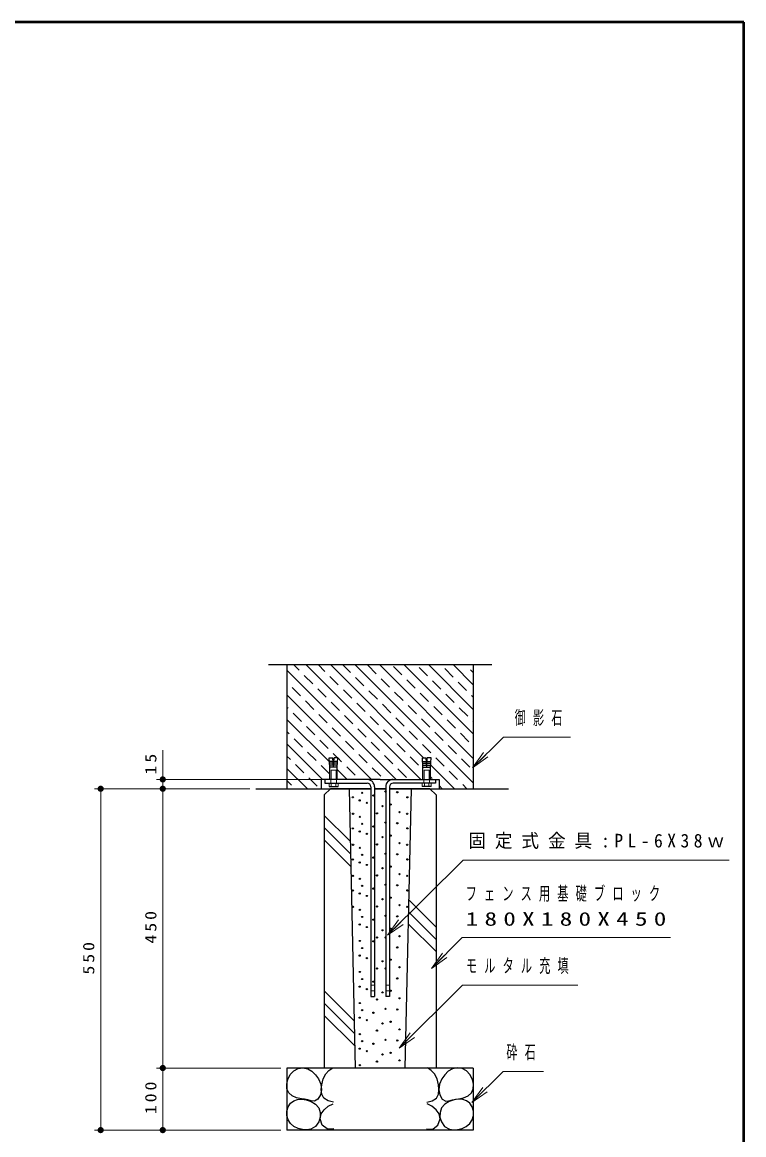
# Model space of a CAD drawing. Units: millimetres on the paper, scale 1:10. Extents: x -365 to 12, y -47 to 257.
# Drawn here: x -116.2 to 0, y 77.7 to 257 of the extents above; entities that cross this region are included whole.
import ezdxf

# ---------------------------------------------------------------- set-up
doc = ezdxf.new("R2010")
doc.units = ezdxf.units.MM
doc.linetypes.add('USER1', pattern=[4.5, 2.5, -2])
doc.layers.add('LY_1', color=7, linetype='Continuous', lineweight=13)
doc.layers.add('LY_2', color=7, linetype='Continuous', lineweight=13)
doc.styles.add('ＭＳ ゴシック', font='')
doc.styles.get('ＭＳ ゴシック').set_extended_font_data('MS Gothic')

# ---------------------------------------------------------------- blocks, each defined once
blk = doc.blocks.new('filled_dot')
at = {"color": 0, "linetype": 'Continuous', "lineweight": -2, "const_width": 1.25}
blk.add_lwpolyline([(-0.625, 0, 1), (0.625, 0, 1)], format="xyb", close=True, dxfattribs=at)

msp = doc.modelspace()

# ---------------------------------------------------------------- linework, layer by layer
at = {"layer": 'LY_1', "lineweight": 25}
for p, q in [((-76.553, 153.493), (-40.553, 153.493)), ((-73.553, 153.493), (-73.553, 133.493)), ((-43.553, 153.493), (-43.553, 133.493)), ((-66.653, 136.993), (-66.753, 138.493)), ((-66.753, 138.493), (-66.153, 138.493)), ((-66.053, 136.993), (-66.153, 138.493)), ((-66.053, 136.993), (-65.953, 138.493)), ((-65.353, 138.493), (-65.953, 138.493)), ((-65.453, 136.993), (-65.353, 138.493)), ((-51.653, 136.993), (-51.753, 138.493)), ((-51.753, 138.493), (-51.153, 138.493)), ((-51.053, 136.993), (-51.153, 138.493)), ((-51.053, 136.993), (-50.953, 138.493)), ((-50.353, 138.493), (-50.953, 138.493)), ((-50.453, 136.993), (-50.353, 138.493)), ((-66.113, 137.893), (-66.713, 137.893)), ((-66.093, 137.593), (-66.693, 137.593)), ((-66.073, 137.293), (-66.673, 137.293)), ((-66.653, 134.993), (-66.653, 136.993)), ((-65.453, 136.993), (-66.653, 136.993)), ((-65.433, 137.293), (-66.033, 137.293)), ((-65.413, 137.593), (-66.013, 137.593)), ((-65.393, 137.893), (-65.993, 137.893)), ((-65.453, 134.993), (-65.453, 136.993)), ((-51.713, 137.893), (-51.113, 137.893)), ((-51.693, 137.593), (-51.093, 137.593)), ((-51.673, 137.293), (-51.073, 137.293)), ((-51.653, 136.993), (-50.453, 136.993)), ((-51.653, 134.993), (-51.653, 136.993)), ((-51.033, 137.293), (-50.433, 137.293)), ((-51.013, 137.593), (-50.413, 137.593)), ((-50.993, 137.893), (-50.393, 137.893)), ((-50.453, 134.993), (-50.453, 136.993)), ((-68.053, 134.993), (-68.053, 133.493)), ((-66.753, 134.993), (-68.053, 134.993)), ((-67.453, 134.993), (-67.453, 134.393)), ((-58.553, 134.993), (-66.753, 134.993)), ((-58.553, 134.993), (-50.353, 134.993)), ((-50.353, 134.993), (-49.053, 134.993)), ((-49.653, 134.993), (-49.653, 134.393)), ((-49.053, 134.993), (-49.053, 133.493)), ((-78.553, 133.493), (-60.053, 133.493)), ((-66.553, 133.493), (-67.553, 132.493)), ((-67.453, 134.393), (-60.653, 134.393)), ((-66.772, 133.843), (-65.334, 133.843)), ((-60.053, 133.493), (-66.553, 133.493)), ((-63.553, 133.493), (-62.553, 88.493)), ((-60.053, 133.793), (-60.053, 99.993)), ((-59.453, 133.793), (-59.453, 99.993)), ((-59.453, 133.493), (-57.653, 133.493)), ((-57.653, 133.493), (-59.453, 133.493)), ((-57.653, 133.793), (-57.653, 99.993)), ((-57.053, 133.793), (-57.053, 99.993)), ((-57.053, 133.493), (-37.856, 133.493)), ((-50.553, 133.493), (-57.053, 133.493)), ((-49.653, 134.393), (-56.453, 134.393)), ((-53.553, 133.493), (-54.553, 88.493)), ((-53.553, 133.493), (-53.553, 133.354)), ((-50.334, 133.843), (-51.772, 133.843)), ((-50.553, 133.493), (-49.553, 132.493)), ((-67.553, 132.493), (-67.553, 88.493)), ((-49.553, 132.493), (-49.553, 88.493)), ((-60.053, 99.993), (-59.453, 99.993)), ((-57.053, 99.993), (-57.653, 99.993)), ((-73.553, 88.493), (-73.553, 78.493)), ((-43.553, 88.493), (-73.553, 88.493)), ((-43.553, 88.493), (-43.553, 78.493)), ((-43.553, 78.493), (-73.553, 78.493))]:
    msp.add_line(p, q, dxfattribs=at)
at = {"layer": 'LY_1'}
for p, q in [((-55.967, 134.993), (-73.553, 152.58)), ((-71.573, 152.575), (-72.491, 153.493)), ((-52.015, 134.993), (-70.515, 153.493)), ((-67.442, 152.395), (-68.54, 153.493)), ((-51.564, 138.493), (-66.564, 153.493)), ((-63.311, 152.215), (-64.588, 153.493)), ((-43.553, 134.434), (-62.613, 153.493)), ((-59.18, 152.036), (-60.527, 153.383)), ((-43.553, 138.385), (-58.661, 153.493)), ((-55.049, 151.856), (-56.396, 153.203)), ((-43.553, 142.336), (-54.71, 153.493)), ((-50.918, 151.677), (-52.265, 153.024)), ((-43.553, 146.288), (-50.759, 153.493)), ((-46.787, 151.497), (-48.134, 152.844)), ((-43.553, 150.239), (-46.807, 153.493)), ((-44.811, 153.473), (-44.832, 153.493)), ((-43.553, 152.215), (-44.003, 152.664)), ((-73.548, 150.599), (-73.553, 150.604)), ((-69.417, 150.419), (-70.764, 151.766)), ((-65.286, 150.24), (-66.634, 151.587)), ((-61.156, 150.06), (-62.503, 151.407)), ((-57.025, 149.88), (-58.372, 151.228)), ((-52.894, 149.701), (-54.241, 151.048)), ((-48.763, 149.521), (-50.11, 150.868)), ((-44.632, 149.342), (-45.979, 150.689)), ((-71.393, 148.444), (-72.74, 149.791)), ((-67.262, 148.264), (-68.609, 149.611)), ((-63.131, 148.084), (-64.478, 149.431)), ((-59, 147.905), (-60.347, 149.252)), ((-54.869, 147.725), (-56.216, 149.072)), ((-50.738, 147.546), (-52.085, 148.893)), ((-59.918, 134.993), (-73.553, 148.628)), ((-69.238, 146.288), (-70.585, 147.635)), ((-65.107, 146.109), (-66.454, 147.456)), ((-60.976, 145.929), (-62.323, 147.276)), ((-56.845, 145.75), (-58.192, 147.097)), ((-46.608, 147.366), (-47.955, 148.713)), ((-43.553, 148.263), (-43.824, 148.533)), ((-73.369, 146.468), (-73.553, 146.653)), ((-71.213, 144.313), (-72.56, 145.66)), ((-67.083, 144.133), (-68.43, 145.48)), ((-62.952, 143.954), (-64.299, 145.301)), ((-52.714, 145.57), (-54.061, 146.917)), ((-48.583, 145.39), (-49.93, 146.737)), ((-44.452, 145.211), (-45.799, 146.558)), ((-66.709, 137.833), (-73.553, 144.677)), ((-69.058, 142.157), (-70.405, 143.504)), ((-58.821, 143.774), (-60.168, 145.121)), ((-54.69, 143.594), (-56.037, 144.941)), ((-50.559, 143.415), (-51.906, 144.762)), ((-46.428, 143.235), (-47.775, 144.582)), ((-43.553, 144.312), (-43.644, 144.403)), ((-73.189, 142.337), (-73.553, 142.701)), ((-64.927, 141.978), (-66.274, 143.325)), ((-60.796, 141.798), (-62.143, 143.145)), ((-56.665, 141.619), (-58.012, 142.966)), ((-52.534, 141.439), (-53.882, 142.786)), ((-48.404, 141.259), (-49.751, 142.606)), ((-44.273, 141.08), (-45.62, 142.427)), ((-67.821, 134.993), (-73.553, 140.726)), ((-71.034, 140.182), (-72.381, 141.529)), ((-66.903, 140.002), (-68.25, 141.349)), ((-62.772, 139.823), (-64.119, 141.17)), ((-58.641, 139.643), (-59.988, 140.99)), ((-54.51, 139.463), (-55.857, 140.81)), ((-50.379, 139.284), (-51.726, 140.631)), ((-46.248, 139.104), (-47.595, 140.451)), ((-93.553, 133.493), (-93.553, 139.698)), ((-73.009, 138.206), (-73.553, 138.75)), ((-68.879, 138.027), (-70.226, 139.374)), ((-65.394, 138.493), (-66.095, 139.194)), ((-64.748, 137.847), (-65.356, 138.455)), ((-60.617, 137.667), (-61.964, 139.014)), ((-56.486, 137.488), (-57.833, 138.835)), ((-52.355, 137.308), (-53.702, 138.655)), ((-50.992, 137.92), (-51.124, 138.053)), ((-48.224, 137.129), (-49.571, 138.476)), ((-44.093, 136.949), (-45.44, 138.296)), ((-43.662, 136.861), (-41.894, 139.336)), ((-43.662, 136.861), (-41.54, 138.982)), ((-41.187, 138.629), (-43.662, 136.861)), ((-70.272, 133.493), (-73.553, 136.774)), ((-70.854, 136.051), (-72.201, 137.398)), ((-66.723, 135.871), (-68.07, 137.218)), ((-66.042, 137.166), (-66.067, 137.19)), ((-63.869, 134.993), (-65.453, 136.577)), ((-62.592, 135.692), (-63.939, 137.039)), ((-58.461, 135.512), (-59.809, 136.859)), ((-54.331, 135.332), (-55.678, 136.679)), ((-46.564, 133.493), (-50.429, 137.358)), ((-46.069, 134.973), (-47.416, 136.32)), ((-67.753, 134.993), (-94.553, 134.993)), ((-72.83, 134.075), (-73.553, 134.799)), ((-68.699, 133.896), (-70.046, 135.243)), ((-50.2, 135.153), (-50.453, 135.407)), ((-79.553, 133.493), (-104.553, 133.493)), ((-103.553, 78.493), (-103.553, 133.493)), ((-79.553, 133.493), (-94.553, 133.493)), ((-93.553, 88.493), (-93.553, 133.493)), ((-66.772, 134.393), (-66.772, 133.843)), ((-66.413, 133.843), (-66.413, 134.393)), ((-65.694, 133.843), (-65.694, 134.393)), ((-65.334, 134.393), (-65.334, 133.843)), ((-51.772, 134.393), (-51.772, 133.843)), ((-51.413, 133.843), (-51.413, 134.393)), ((-50.694, 133.843), (-50.694, 134.393)), ((-50.334, 134.393), (-50.334, 133.843)), ((-48.54, 133.493), (-49.053, 134.007)), ((-44.588, 133.493), (-45.26, 134.165)), ((-63.433, 125.089), (-67.553, 129.209)), ((-63.388, 123.064), (-67.553, 127.229)), ((-63.343, 121.039), (-67.553, 125.249)), ((-49.553, 111.209), (-53.886, 115.541)), ((-49.553, 109.229), (-53.929, 113.605)), ((-57.342, 109.875), (-55.571, 112.348)), ((-57.342, 109.875), (-55.218, 111.994)), ((-54.865, 111.64), (-57.342, 109.875)), ((-49.553, 107.249), (-53.972, 111.668)), ((-50.299, 104.55), (-48.531, 107.025)), ((-50.299, 104.55), (-48.178, 106.671)), ((-47.824, 106.318), (-50.299, 104.55)), ((-62.791, 96.162), (-67.553, 100.925)), ((-62.746, 94.137), (-67.553, 98.945)), ((-62.701, 92.112), (-67.553, 96.965)), ((-55.509, 91.668), (-53.742, 94.142)), ((-55.509, 91.668), (-53.388, 93.789)), ((-53.035, 93.435), (-55.509, 91.668)), ((-74.553, 88.493), (-94.553, 88.493)), ((-93.553, 78.493), (-93.553, 88.493)), ((-43.803, 82.913), (-42.027, 85.381)), ((-43.803, 82.913), (-41.675, 85.027)), ((-41.322, 84.672), (-43.803, 82.913)), ((-74.553, 78.493), (-104.553, 78.493))]:
    msp.add_line(p, q, dxfattribs=at)
at = {"layer": 'LY_1', "linetype": 'USER1'}
for p, q in [((-66.453, 136.513), (-66.453, 134.993)), ((-66.453, 136.513), (-65.653, 136.513)), ((-65.653, 136.513), (-65.653, 134.993)), ((-50.653, 136.513), (-51.453, 136.513)), ((-51.453, 136.513), (-51.453, 134.993)), ((-50.653, 136.513), (-50.653, 134.993)), ((-66.503, 134.993), (-66.503, 134.393)), ((-65.603, 134.993), (-65.603, 134.393)), ((-51.503, 134.993), (-51.503, 134.393)), ((-50.603, 134.993), (-50.603, 134.393)), ((-60.053, 101.843), (-59.453, 101.843)), ((-60.053, 100.943), (-59.453, 100.943)), ((-57.053, 101.843), (-57.653, 101.843)), ((-57.053, 100.943), (-57.653, 100.943))]:
    msp.add_line(p, q, dxfattribs=at)
at = {"layer": 'LY_1'}
for points in [[(-43.662, 136.861), (-38.7, 141.823), (-27.894, 141.823)], [(-57.342, 109.875), (-45.184, 122.006), (-2.353, 122.006)], [(-50.299, 104.55), (-45.346, 109.503), (-11.779, 109.503)], [(-55.509, 91.668), (-45.309, 101.868), (-26.741, 101.868)], [(-43.803, 82.913), (-38.744, 87.937), (-32.225, 87.937)]]:
    msp.add_lwpolyline(points, dxfattribs=at)
at = {"layer": 'LY_1', "lineweight": 25}
for points in [[(-71.229, 83.554), (-72, 83.691), (-72.729, 83.993), (-73.282, 84.48), (-73.553, 85.13), (-73.579, 85.885), (-73.403, 86.654), (-73.017, 87.427), (-72.458, 88.04), (-71.752, 88.426), (-70.986, 88.532), (-70.222, 88.386), (-69.529, 87.989), (-68.954, 87.412), (-68.491, 86.735), (-68.118, 85.92), (-68.008, 85.004), (-68.18, 84.186), (-68.569, 83.489), (-69.135, 83.151), (-69.643, 83.22), (-70.182, 83.393), (-70.707, 83.495)], [(-45.878, 83.554), (-45.107, 83.691), (-44.378, 83.993), (-43.824, 84.48), (-43.554, 85.13), (-43.528, 85.885), (-43.704, 86.654), (-44.09, 87.427), (-44.649, 88.04), (-45.355, 88.426), (-46.121, 88.532), (-46.885, 88.386), (-47.578, 87.989), (-48.153, 87.412), (-48.616, 86.735), (-48.989, 85.92), (-49.099, 85.004), (-48.927, 84.186), (-48.538, 83.489), (-47.972, 83.151), (-47.463, 83.22), (-46.925, 83.393), (-46.4, 83.495)], [(-71.028, 78.601), (-71.753, 78.773), (-72.434, 79.092), (-73.001, 79.568), (-73.372, 80.152), (-73.566, 80.828), (-73.564, 81.541), (-73.364, 82.218), (-72.99, 82.806), (-72.477, 83.232), (-71.856, 83.444), (-71.171, 83.469), (-70.464, 83.353), (-69.658, 83.081), (-68.961, 82.657), (-68.451, 82.064), (-68.201, 81.35), (-68.188, 80.566), (-68.41, 79.809), (-68.945, 79.089), (-69.699, 78.642), (-70.36, 78.532)], [(-46.079, 78.601), (-45.354, 78.773), (-44.673, 79.092), (-44.106, 79.568), (-43.735, 80.152), (-43.541, 80.828), (-43.543, 81.541), (-43.743, 82.218), (-44.117, 82.806), (-44.63, 83.232), (-45.25, 83.444), (-45.936, 83.469), (-46.643, 83.353), (-47.449, 83.081), (-48.146, 82.657), (-48.656, 82.064), (-48.906, 81.35), (-48.919, 80.566), (-48.697, 79.809), (-48.162, 79.089), (-47.408, 78.642), (-46.747, 78.532)]]:
    msp.add_lwpolyline(points, close=True, dxfattribs=at)
for points in [[(-66.075, 82.99), (-66.913, 83.187), (-67.605, 83.634), (-67.935, 84.257), (-68.03, 85.014), (-67.967, 85.809), (-67.745, 86.737), (-67.323, 87.54), (-66.795, 88.086), (-66.155, 88.507)], [(-51.032, 82.99), (-50.194, 83.187), (-49.502, 83.634), (-49.172, 84.257), (-49.076, 85.014), (-49.139, 85.809), (-49.362, 86.737), (-49.784, 87.54), (-50.312, 88.086), (-50.951, 88.507)], [(-65.994, 78.722), (-66.538, 78.621), (-67.082, 78.682), (-67.871, 79.31), (-68.209, 80.292), (-68.036, 81.092), (-67.565, 81.782), (-66.895, 82.343), (-66.115, 82.708)], [(-51.113, 78.722), (-50.569, 78.621), (-50.025, 78.682), (-49.236, 79.31), (-48.898, 80.292), (-49.071, 81.092), (-49.542, 81.782), (-50.212, 82.343), (-50.992, 82.708)]]:
    msp.add_lwpolyline(points, dxfattribs=at)
for centre in [(-61.45, 132.834), (-57.683, 133.032), (-55.8, 132.933), (-62.946, 132.111), (-61.846, 131.611), (-60.69, 131.215), (-59.633, 132.404), (-56.857, 130.95), (-54.161, 132.111), (-62.913, 129.468), (-61.813, 128.968), (-59.071, 129.53), (-58.179, 130.686), (-55.437, 129.728), (-54.194, 129.468), (-61.45, 127.834), (-59.633, 127.404), (-57.683, 128.032), (-55.8, 127.933), (-62.946, 127.111), (-61.846, 126.611), (-60.69, 126.215), (-58.179, 125.686), (-56.857, 125.95), (-54.161, 127.111), (-62.913, 124.468), (-61.813, 123.968), (-59.071, 124.53), (-55.437, 124.728), (-54.194, 124.468), (-62.946, 122.111), (-61.45, 122.834), (-59.633, 122.404), (-57.683, 123.032), (-55.8, 122.933), (-54.161, 122.111), (-61.846, 121.611), (-60.69, 121.215), (-58.179, 120.686), (-56.857, 120.95), (-62.913, 119.468), (-61.813, 118.968), (-59.071, 119.53), (-55.437, 119.728), (-54.194, 119.468), (-62.946, 117.111), (-61.846, 116.611), (-61.45, 117.834), (-59.633, 117.404), (-57.683, 118.032), (-55.8, 117.933), (-54.161, 117.111), (-60.69, 116.215), (-58.179, 115.686), (-56.857, 115.95), (-55.437, 114.728), (-62.913, 114.468), (-61.813, 113.968), (-61.45, 112.834), (-59.071, 114.53), (-57.683, 113.032), (-55.8, 112.933), (-54.194, 114.468), (-61.846, 111.611), (-60.69, 111.215), (-59.633, 112.404), (-59.071, 109.53), (-58.179, 110.686), (-57.683, 109.532), (-56.857, 110.95), (-55.437, 109.728), (-61.813, 108.968), (-61.45, 107.834), (-59.633, 108.904), (-55.8, 107.933), (-61.846, 106.611), (-60.69, 106.215), (-58.179, 105.686), (-56.857, 105.95), (-61.813, 103.968), (-59.071, 104.53), (-57.683, 104.532), (-55.437, 104.728), (-61.45, 102.834), (-59.633, 102.404), (-55.8, 102.933), (-61.846, 101.611), (-60.69, 101.215), (-58.179, 100.686), (-56.857, 100.95), (-61.813, 98.968), (-59.071, 99.53), (-55.437, 99.728), (-61.45, 97.834), (-59.633, 97.404), (-57.683, 98.032), (-55.8, 97.933), (-61.846, 96.611), (-60.69, 96.215), (-58.179, 95.686), (-56.857, 95.95), (-61.813, 93.968), (-59.071, 94.53), (-55.437, 94.728), (-61.846, 91.611), (-61.45, 92.834), (-59.633, 92.404), (-57.683, 93.032), (-55.8, 92.933), (-60.69, 91.215), (-59.071, 89.53), (-58.179, 90.686), (-56.857, 90.95), (-55.437, 89.728), (-61.813, 88.968)]:
    msp.add_circle(centre, 0.1, dxfattribs=at)
for centre, radius, start, end in [((-60.653, 133.793), 1.2, 0.00001, 90), ((-56.453, 133.793), 1.2, 90, 179.99999), ((-60.653, 133.793), 0.6, 0.00001, 90), ((-56.453, 133.793), 0.6, 90, 179.99999)]:
    msp.add_arc(centre, radius, start, end, dxfattribs=at)
at = {"layer": 'LY_2', "lineweight": 50}
for p, q in [((0, 257), (-365, 257)), ((0, 0), (0, 257))]:
    msp.add_line(p, q, dxfattribs=at)

# ---------------------------------------------------------------- block references
at = {"layer": 'LY_1', "xscale": 0.4, "yscale": 0.4}
for p, rotation in [((-93.553, 134.993), 270), ((-103.553, 133.493), 270), ((-93.553, 133.493), 90), ((-93.553, 133.493), 270), ((-93.553, 88.493), 90), ((-103.553, 78.493), 90), ((-93.553, 78.493), 90)]:
    msp.add_blockref('filled_dot', p, dxfattribs=dict(at, rotation=rotation))

# ---------------------------------------------------------------- texts
at = {"layer": 'LY_1', "char_height": 2.199, "attachment_point": 4, "style": 'ＭＳ ゴシック'}
for s, insert in [('\\T1.64;\\W0.6;御影石', (-36.894, 144.823)), ('\\T1.5;\\W0.95;固定式金具:PL-6X38ｗ', (-44.353, 125.006)), ('\\T1.64;\\W0.6;フェンス用基礎ブロック', (-44.779, 116.503)), ('\\T1.5;\\W1.35;180X180X450', (-44.779, 112.503)), ('\\T1.64;\\W0.6;モルタル充填', (-44.741, 104.868)), ('\\T1.64;\\W0.6;砕石', (-38.225, 90.937))]:
    msp.add_mtext(s, dxfattribs=dict(at, insert=insert))
at = {"layer": 'LY_1', "char_height": 1.833, "attachment_point": 8, "rotation": 90, "style": 'ＭＳ ゴシック'}
for s, insert in [('\\T1.34;\\W1.15;15', (-94.553, 137.698)), ('\\T1.33;\\W1.15;450', (-94.553, 111.408)), ('\\T1.33;\\W1.15;550', (-104.553, 106.408)), ('\\T1.33;\\W1.15;100', (-94.553, 83.921))]:
    msp.add_mtext(s, dxfattribs=dict(at, insert=insert))

doc.saveas('drawing.dxf')
